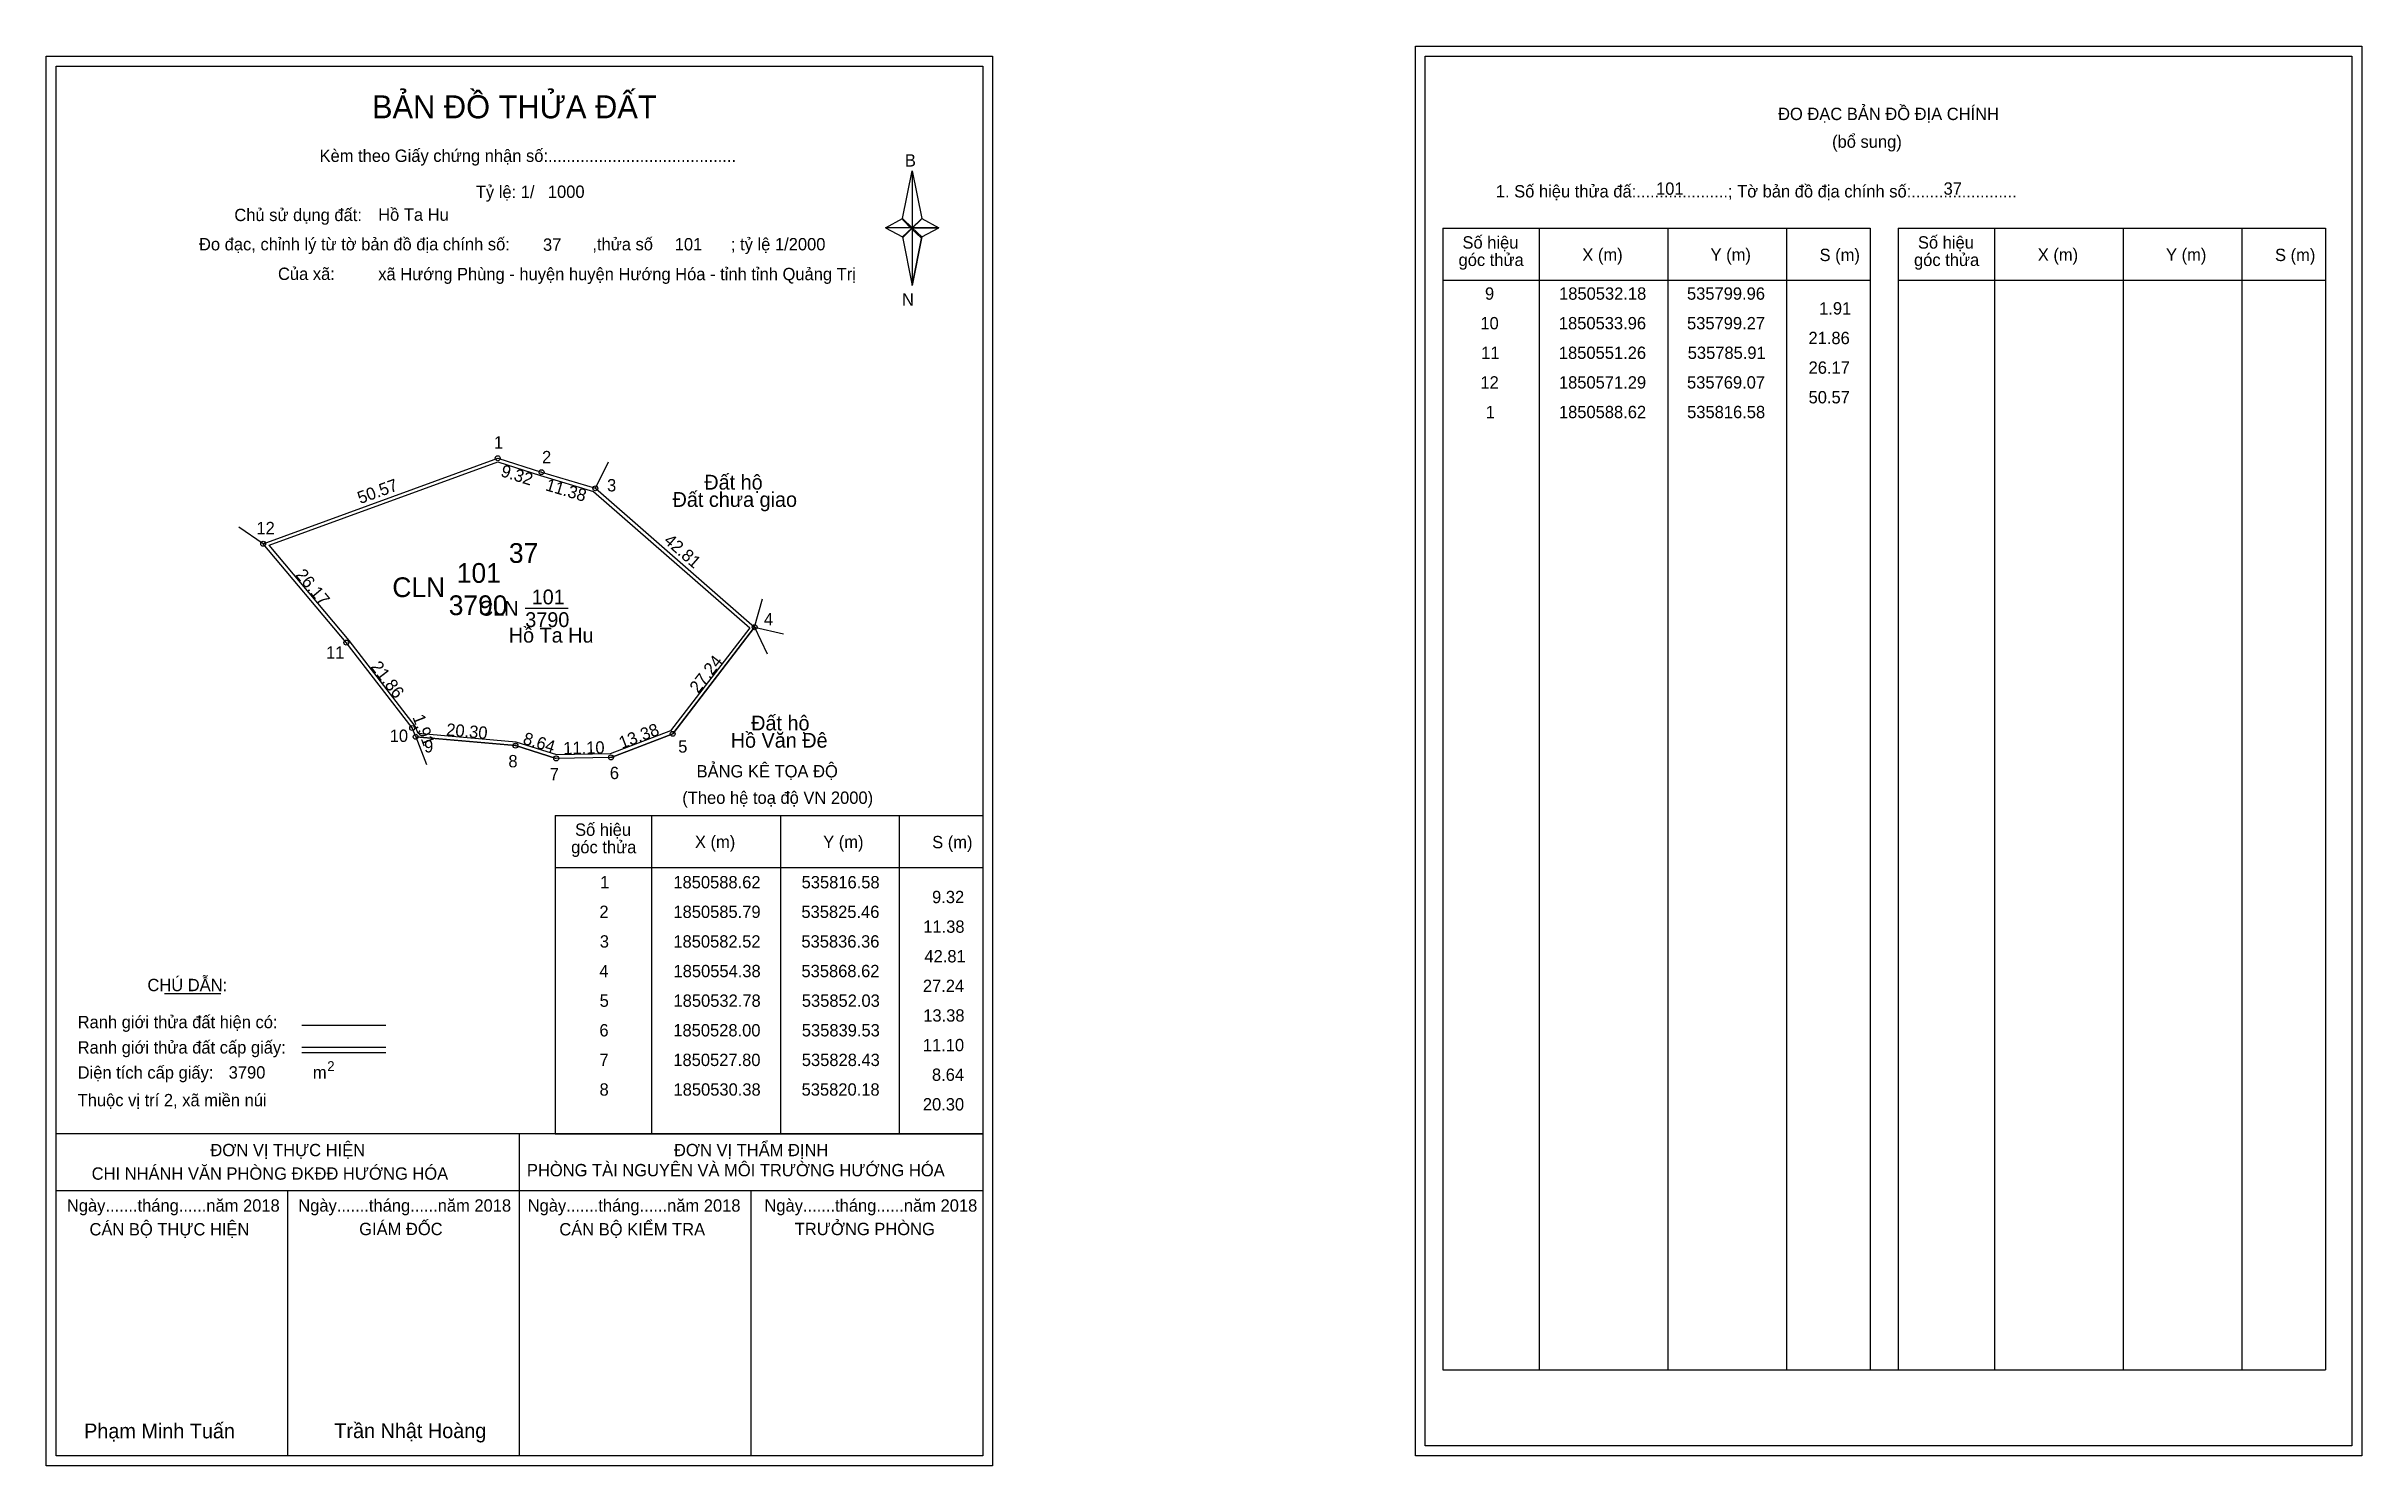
# Model space of a CAD drawing. Extents: x 535725 to 536194, y 1850384 to 1850672.
import ezdxf

# ---------------------------------------------------------------- set-up
doc = ezdxf.new("R2010")
doc.units = 0
for name, color, linetype in [('Level 1', 7, 'Continuous'), ('Level 10', 7, 'Continuous'), ('Level 11', 7, 'Continuous'), ('Level 13', 7, 'Continuous'), ('Level 2', 7, 'Continuous'), ('Level 27', 7, 'Continuous'), ('Level 3', 7, 'Continuous'), ('Level 36', 7, 'Continuous'), ('Level 4', 7, 'Continuous'), ('Level 49', 7, 'Continuous'), ('Level 5', 7, 'Continuous'), ('Level 53', 7, 'Continuous'), ('Level 55', 7, 'Continuous'), ('Level 6', 7, 'Continuous'), ('Level 63', 7, 'Continuous'), ('Level 7', 7, 'Continuous'), ('Level 9', 7, 'Continuous')]:
    doc.layers.add(name, color=color, linetype=linetype)

msp = doc.modelspace()

# ---------------------------------------------------------------- linework, layer by layer
at = {"layer": 'Level 1'}
for p, q in [((535727.14, 1850668.07), (535727.14, 1850668.07)), ((536004.46, 1850670.07), (536004.46, 1850670.07)), ((535898.56, 1850637.19), (535900.53, 1850646.83)), ((535900.53, 1850646.83), (535900.53, 1850635.31)), ((535900.53, 1850646.83), (535902.5, 1850637.19)), ((535895.12, 1850635.31), (535898.56, 1850637.19)), ((535898.56, 1850637.19), (535900.53, 1850635.31)), ((535900.38, 1850635.09), (535898.56, 1850636.97)), ((535900.53, 1850635.31), (535898.56, 1850633.47)), ((535900.38, 1850635.09), (535898.56, 1850633.25)), ((535898.56, 1850633.25), (535900.38, 1850635.09)), ((535898.56, 1850633.47), (535900.53, 1850623.61)), ((535902.35, 1850636.97), (535900.38, 1850635.09)), ((535900.38, 1850635.09), (535902.35, 1850636.97)), ((535902.35, 1850633.25), (535900.38, 1850635.09)), ((535902.5, 1850637.19), (535900.53, 1850635.31)), ((535900.53, 1850635.31), (535900.53, 1850623.61)), ((535900.53, 1850635.31), (535905.94, 1850635.31)), ((535900.53, 1850635.31), (535902.5, 1850633.47)), ((535902.5, 1850633.47), (535900.53, 1850623.61)), ((535902.5, 1850633.47), (535905.94, 1850635.31)), ((536008, 1850635.22), (536094.6, 1850635.22)), ((536027.59, 1850403.95), (536027.59, 1850635.22)), ((536053.66, 1850403.95), (536053.66, 1850635.22)), ((536077.63, 1850635.22), (536077.63, 1850403.95)), ((536094.6, 1850635.22), (536094.6, 1850403.95)), ((536100.25, 1850635.22), (536186.86, 1850635.22)), ((536119.84, 1850403.95), (536119.84, 1850635.22)), ((536145.92, 1850403.95), (536145.92, 1850635.22)), ((536169.89, 1850635.22), (536169.89, 1850403.95)), ((536186.86, 1850635.22), (536186.86, 1850403.95)), ((536008, 1850624.69), (536094.6, 1850624.69)), ((536100.25, 1850624.69), (536186.86, 1850624.69)), ((535828.24, 1850516.25), (535914.84, 1850516.25)), ((535847.83, 1850451.72), (535847.83, 1850516.25)), ((535873.9, 1850451.72), (535873.9, 1850516.25)), ((535897.87, 1850516.25), (535897.87, 1850451.72)), ((535828.24, 1850505.72), (535914.84, 1850505.72)), ((535749.06, 1850480.14), (535760.46, 1850480.14)), ((535776.92, 1850473.73), (535793.94, 1850473.73)), ((535776.92, 1850469.29), (535793.94, 1850469.29)), ((535776.92, 1850468.19), (535793.94, 1850468.19)), ((535833.97, 1850451.72), (535727.14, 1850451.72)), ((535914.84, 1850451.72), (535810, 1850451.72)), ((535820.99, 1850386.5), (535820.99, 1850451.72)), ((535828.24, 1850451.72), (535914.84, 1850451.72)), ((535914.84, 1850440.17), (535727.14, 1850440.17)), ((535774.06, 1850386.5), (535774.06, 1850440.17)), ((535867.91, 1850386.5), (535867.91, 1850440.17)), ((536008, 1850403.95), (536186.86, 1850403.95)), ((535914.84, 1850386.5), (535914.84, 1850386.5)), ((536192.16, 1850388.5), (536192.16, 1850388.5))]:
    msp.add_line(p, q, dxfattribs=at)
for points in [[(535898.56, 1850637.19), (535900.53, 1850646.83), (535900.53, 1850635.31)], [(535895.12, 1850635.31), (535898.56, 1850633.47), (535900.53, 1850635.31)], [(535900.53, 1850635.31), (535902.5, 1850637.19), (535905.94, 1850635.31)], [(535900.53, 1850635.31), (535900.53, 1850623.61), (535902.5, 1850633.47)]]:
    msp.add_lwpolyline(points, close=True, dxfattribs=at)
at = {"layer": 'Level 10'}
for p, q in [((535852.03, 1850532.78), (535868.62, 1850554.38)), ((535799.96, 1850532.18), (535820.18, 1850530.38)), ((535820.18, 1850530.38), (535828.43, 1850527.8)), ((535839.53, 1850528), (535852.03, 1850532.78))]:
    msp.add_line(p, q, dxfattribs=at)
for points in [[(535836.36, 1850582.52), (535868.62, 1850554.38), (535852.03, 1850532.78), (535839.53, 1850528), (535828.43, 1850527.8), (535820.18, 1850530.38), (535799.96, 1850532.18), (535799.27, 1850533.96), (535785.91, 1850551.26), (535769.07, 1850571.29), (535816.58, 1850588.62), (535825.46, 1850585.79)], [(535836.01, 1850581.89), (535867.66, 1850554.28), (535851.6, 1850533.36), (535839.39, 1850528.7), (535828.53, 1850528.5), (535820.32, 1850531.07), (535800.46, 1850532.84), (535799.89, 1850534.31), (535786.46, 1850551.7), (535770.25, 1850570.98), (535816.6, 1850587.88), (535825.25, 1850585.12)]]:
    msp.add_lwpolyline(points, close=True, dxfattribs=at)
at = {"layer": 'Level 11'}
for centre in [(535816.58, 1850588.62), (535825.46, 1850585.79), (535836.36, 1850582.52), (535836.36, 1850582.52), (535769.07, 1850571.29), (535868.62, 1850554.38), (535785.91, 1850551.26), (535799.27, 1850533.96), (535799.96, 1850532.18), (535820.18, 1850530.38), (535852.03, 1850532.78), (535828.43, 1850527.8), (535839.53, 1850528)]:
    msp.add_circle(centre, 0.5, dxfattribs=at)
at = {"layer": 'Level 27'}
for p, q in [((535836.36, 1850582.52), (535839.05, 1850587.88)), ((535769.07, 1850571.29), (535764.11, 1850574.67)), ((535868.62, 1850554.38), (535870.23, 1850560.16)), ((535868.62, 1850554.38), (535871.19, 1850548.96)), ((535868.62, 1850554.38), (535874.47, 1850553.03)), ((535799.96, 1850532.18), (535802.14, 1850526.59))]:
    msp.add_line(p, q, dxfattribs=at)
at = {"layer": 'Level 3'}
for p, q in [((536008, 1850635.22), (536008, 1850403.95)), ((536100.25, 1850635.22), (536100.25, 1850403.95)), ((535828.24, 1850516.25), (535828.24, 1850451.72))]:
    msp.add_line(p, q, dxfattribs=at)
at = {"layer": 'Level 63'}
for points in [[(536002.47, 1850672.07), (536194.17, 1850672.07), (536194.17, 1850386.5), (536002.47, 1850386.5)], [(535725.14, 1850670.07), (535916.84, 1850670.07), (535916.84, 1850384.5), (535725.14, 1850384.5)], [(535727.14, 1850668.07), (535914.84, 1850668.07), (535914.84, 1850386.5), (535727.14, 1850386.5)], [(536004.47, 1850670.07), (536192.17, 1850670.07), (536192.17, 1850388.5), (536004.47, 1850388.5)]]:
    msp.add_lwpolyline(points, close=True, dxfattribs=at)
at = {"layer": 'Level 9'}
msp.add_line((535822.15, 1850558.21), (535830.87, 1850558.21), dxfattribs=at)

# ---------------------------------------------------------------- texts
at = {"layer": 'Level 1'}
for s, height, p in [('BẢN ĐỒ THỬA ĐẤT', 4.6657, (535791.11, 1850657.48)), ('ĐO ĐẠC BẢN ĐỒ ĐỊA CHÍNH', 2.5, (536075.94, 1850657.13)), ('(bổ sung)', 2.5, (536086.88, 1850651.51)), ('Kèm theo Giấy chứng nhận số:.........................................', 2.5, (535780.49, 1850648.65)), ('B', 2.5, (535899.07, 1850647.71)), ('1. Số hiệu thửa đấ:....................; Tờ bản đồ địa chính số:.......................', 2.5, (536018.77, 1850641.45)), ('Chủ sử dụng đất:', 2.5, (535763.23, 1850636.66)), ('Đo đạc, chỉnh lý từ tờ bản đồ địa chính số:                  ,thửa số                 ; tỷ lệ 1/2000', 2.5, (535756.07, 1850630.73)), ('Số hiệu', 2.5, (536012.01, 1850631.09)), ('Số hiệu', 2.5, (536104.27, 1850631.09)), ('góc thửa', 2.5, (536011.22, 1850627.56)), ('X (m)', 2.5, (536036.29, 1850628.61)), ('Y (m)', 2.5, (536062.27, 1850628.61)), ('S (m)', 2.5, (536084.35, 1850628.56)), ('góc thửa', 2.5, (536103.48, 1850627.56)), ('X (m)', 2.5, (536128.55, 1850628.61)), ('Y (m)', 2.5, (536154.53, 1850628.61)), ('S (m)', 2.5, (536176.61, 1850628.56)), ('Của xã:', 2.5, (535772.07, 1850624.73)), ('N', 2.5, (535898.47, 1850619.54)), ('BẢNG KÊ TỌA ĐỘ', 2.5, (535856.87, 1850523.95)), ('(Theo hệ toạ độ VN 2000)', 2.5, (535853.97, 1850518.59)), ('Số hiệu', 2.5, (535832.25, 1850512.11)), ('X (m)', 2.5, (535856.53, 1850509.64)), ('Y (m)', 2.5, (535882.51, 1850509.64)), ('S (m)', 2.5, (535904.59, 1850509.59)), ('góc thửa', 2.5, (535831.46, 1850508.58)), ('CHÚ DẪN:', 2.5, (535745.62, 1850480.64)), ('Ranh giới thửa đất hiện có:', 2.5, (535731.49, 1850473.14)), ('Ranh giới thửa đất cấp giấy:', 2.5, (535731.49, 1850468)), ('Diện tích cấp giấy:', 2.5, (535731.49, 1850462.92)), ('m', 2.5, (535779.14, 1850462.94)), ('2', 2, (535782.04, 1850464.45)), ('Thuộc vị trí 2, xã miền núi', 2.5, (535731.49, 1850457.32)), ('ĐƠN VỊ THỰC HIỆN', 2.5, (535758.37, 1850447.2)), ('PHÒNG TÀI NGUYÊN VÀ MÔI TRƯỜNG HƯỚNG HÓA', 2.5, (535822.5, 1850443.13)), ('ĐƠN VỊ THẨM ĐỊNH', 2.5, (535852.28, 1850447.2)), ('CHI NHÁNH VĂN PHÒNG ĐKĐĐ HƯỚNG HÓA', 2.5, (535734.33, 1850442.44)), ('Ngày.......tháng......năm 2018', 2.5, (535729.31, 1850435.97)), ('Ngày.......tháng......năm 2018', 2.5, (535776.18, 1850435.97)), ('Ngày.......tháng......năm 2018', 2.5, (535822.65, 1850435.97)), ('Ngày.......tháng......năm 2018', 2.5, (535870.61, 1850435.97)), ('CÁN BỘ THỰC HIỆN', 2.5, (535733.89, 1850431.15)), ('GIÁM ĐỐC', 2.5, (535788.52, 1850431.21)), ('CÁN BỘ KIỂM TRA', 2.5, (535829.06, 1850431.15)), ('TRƯỞNG PHÒNG', 2.5, (535876.75, 1850431.21)), ('Phạm Minh Tuấn', 3, (535732.8, 1850390.04)), ('Trần Nhật Hoàng', 3, (535783.49, 1850390.09))]:
    msp.add_text(s, height=height, dxfattribs=at).set_placement(p)
at = {"layer": 'Level 11'}
msp.add_text('Tỷ lệ: 1/', height=2.5, dxfattribs=at).set_placement((535812.15, 1850641.34))
at = {"layer": 'Level 13'}
for s, p in [('CLN', (535812.76, 1850556.71)), ('101', (535823.46, 1850559.01)), ('3790', (535822.16, 1850554.41))]:
    msp.add_text(s, height=3, dxfattribs=at).set_placement(p)
at = {"layer": 'Level 2'}
msp.add_text('Hồ Ta Hu', height=3, dxfattribs=at).set_placement((535818.82, 1850551.26))
at = {"layer": 'Level 3'}
msp.add_text('CLN ', height=4, dxfattribs=at).set_placement((535795.23, 1850560.48))
at = {"layer": 'Level 36'}
for s, p in [('Đất chưa giao', (535852, 1850578.76)), ('Đất hộ', (535858.43, 1850582.26)), ('Đất hộ', (535867.92, 1850533.47)), ('Hồ Văn Đê', (535863.78, 1850529.97))]:
    msp.add_text(s, height=3, dxfattribs=at).set_placement(p)
at = {"layer": 'Level 4'}
msp.add_text('101', height=4, dxfattribs=at).set_placement((535808.29, 1850563.37))
at = {"layer": 'Level 49'}
for s, rotation, p in [('9.32', 342.3232, (535817.01, 1850585.02)), ('50.57', 20.0402, (535788.72, 1850579.31)), ('11.38', 343.3008, (535826.08, 1850582.16)), ('42.81', 318.9022, (535850.06, 1850571.64)), ('26.17', 310.0551, (535775.48, 1850564.91)), ('21.86', 307.6773, (535790.73, 1850546.33)), ('27.24', 52.4737, (535857.2, 1850540.82)), ('1.91', 291.1883, (535799.27, 1850536.16)), ('20.30', 354.9129, (535806.07, 1850532.44)), ('8.64', 342.6341, (535821.52, 1850530.8)), ('11.10', 1.0322, (535829.88, 1850528.63)), ('13.38', 20.9269, (535841.71, 1850529.69))]:
    msp.add_text(s, height=2.5, rotation=rotation, dxfattribs=at).set_placement(p)
at = {"layer": 'Level 5'}
msp.add_text('3790', height=4, dxfattribs=at).set_placement((535806.66, 1850556.83))
at = {"layer": 'Level 53'}
for s, p in [('9', (536016.57, 1850620.73)), ('1850532.18', (536031.58, 1850620.73)), ('535799.96', (536057.49, 1850620.73)), ('1.91', (536084.26, 1850617.73)), ('10', (536015.64, 1850614.73)), ('1850533.96', (536031.54, 1850614.73)), ('535799.27', (536057.5, 1850614.73)), ('11', (536015.8, 1850608.73)), ('1850551.26', (536031.54, 1850608.73)), ('535785.91', (536057.64, 1850608.73)), ('21.86', (536082.1, 1850611.73)), ('12', (536015.65, 1850602.73)), ('1850571.29', (536031.55, 1850602.73)), ('535769.07', (536057.5, 1850602.73)), ('26.17', (536082.12, 1850605.73)), ('50.57', (536082.12, 1850599.73)), ('1', (536016.72, 1850596.73)), ('1850588.62', (536031.55, 1850596.73)), ('535816.58', (536057.52, 1850596.73)), ('1', (535837.33, 1850501.47)), ('1850588.62', (535852.16, 1850501.47)), ('535816.58', (535878.14, 1850501.47)), ('2', (535837.18, 1850495.47)), ('1850585.79', (535852.17, 1850495.47)), ('535825.46', (535878.1, 1850495.47)), ('9.32', (535904.57, 1850498.47)), ('11.38', (535902.78, 1850492.47)), ('3', (535837.26, 1850489.47)), ('1850582.52', (535852.16, 1850489.47)), ('535836.36', (535878.1, 1850489.47)), ('42.81', (535903.02, 1850486.47)), ('4', (535837.17, 1850483.47)), ('1850554.38', (535852.19, 1850483.47)), ('535868.62', (535878.11, 1850483.47)), ('5', (535837.23, 1850477.47)), ('1850532.78', (535852.19, 1850477.47)), ('535852.03', (535878.18, 1850477.47)), ('27.24', (535902.7, 1850480.47)), ('6', (535837.18, 1850471.47)), ('1850528.00', (535852.15, 1850471.47)), ('535839.53', (535878.18, 1850471.47)), ('13.38', (535902.78, 1850474.47)), ('11.10', (535902.7, 1850468.47)), ('7', (535837.19, 1850465.47)), ('1850527.80', (535852.15, 1850465.47)), ('535828.43', (535878.18, 1850465.47)), ('8.64', (535904.54, 1850462.47)), ('8', (535837.21, 1850459.47)), ('1850530.38', (535852.19, 1850459.47)), ('535820.18', (535878.14, 1850459.47)), ('20.30', (535902.7, 1850456.47))]:
    msp.add_text(s, height=2.5, dxfattribs=at).set_placement(p)
at = {"layer": 'Level 55'}
for s, height, p in [('1', 0.4, (535816.47, 1850588.62)), ('2', 0.4, (535825.32, 1850585.79)), ('3', 0.4, (535836.24, 1850582.52)), ('0', 0.11, (535836.32, 1850582.41)), ('0', 0.11, (535836.32, 1850582.41)), ('12', 0.4, (535768.79, 1850571.29)), ('0', 0.11, (535769.03, 1850571.18)), ('4', 0.4, (535868.48, 1850554.38)), ('110', 0.11, (535868.5, 1850554.27)), ('110', 0.11, (535868.5, 1850554.27)), ('0', 0.11, (535868.58, 1850554.27)), ('0', 0.11, (535868.58, 1850554.27)), ('11', 0.4, (535785.65, 1850551.26)), ('0', 0.11, (535785.87, 1850551.15)), ('10', 0.4, (535798.99, 1850533.96)), ('0', 0.11, (535799.23, 1850533.85)), ('9', 0.4, (535799.82, 1850532.18)), ('110', 0.11, (535799.84, 1850532.07)), ('110', 0.11, (535799.84, 1850532.07)), ('0', 0.11, (535799.92, 1850532.07)), ('8', 0.4, (535820.05, 1850530.38)), ('110', 0.11, (535820.06, 1850530.27)), ('110', 0.11, (535820.06, 1850530.27)), ('5', 0.4, (535851.9, 1850532.78)), ('110', 0.11, (535851.91, 1850532.67)), ('110', 0.11, (535851.91, 1850532.67)), ('7', 0.4, (535828.3, 1850527.8)), ('110', 0.11, (535828.31, 1850527.69)), ('110', 0.11, (535828.31, 1850527.69)), ('6', 0.4, (535839.39, 1850528)), ('110', 0.11, (535839.41, 1850527.89)), ('110', 0.11, (535839.41, 1850527.89))]:
    msp.add_text(s, height=height, dxfattribs=at).set_placement(p)
at = {"layer": 'Level 6'}
for s, p in [('1000', (535826.74, 1850641.36)), ('101', (536051.22, 1850641.99)), ('37', (536109.47, 1850642.01)), ('Hồ Ta Hu', (535792.36, 1850636.72)), ('37', (535825.75, 1850630.64)), ('101', (535852.44, 1850630.72)), ('xã Hướng Phùng - huyện huyện Hướng Hóa - tỉnh tỉnh Quảng Trị', (535792.38, 1850624.68)), ('3790', (535762.08, 1850462.93))]:
    msp.add_text(s, height=2.5, dxfattribs=at).set_placement(p)
at = {"layer": 'Level 7'}
msp.add_text('37', height=4, dxfattribs=at).set_placement((535818.85, 1850567.41))
at = {"layer": 'Level 9'}
for s, p in [('1', (535815.82, 1850590.57)), ('2', (535825.56, 1850587.6)), ('3', (535838.73, 1850581.89)), ('12', (535767.7, 1850573.22)), ('4', (535870.51, 1850554.76)), ('11', (535781.8, 1850548)), ('10', (535794.7, 1850531.14)), ('9', (535801.67, 1850529.01)), ('5', (535853.14, 1850528.96)), ('8', (535818.74, 1850525.99)), ('7', (535827.13, 1850523.38)), ('6', (535839.29, 1850523.61))]:
    msp.add_text(s, height=2.5, dxfattribs=at).set_placement(p)

doc.saveas('drawing.dxf')
